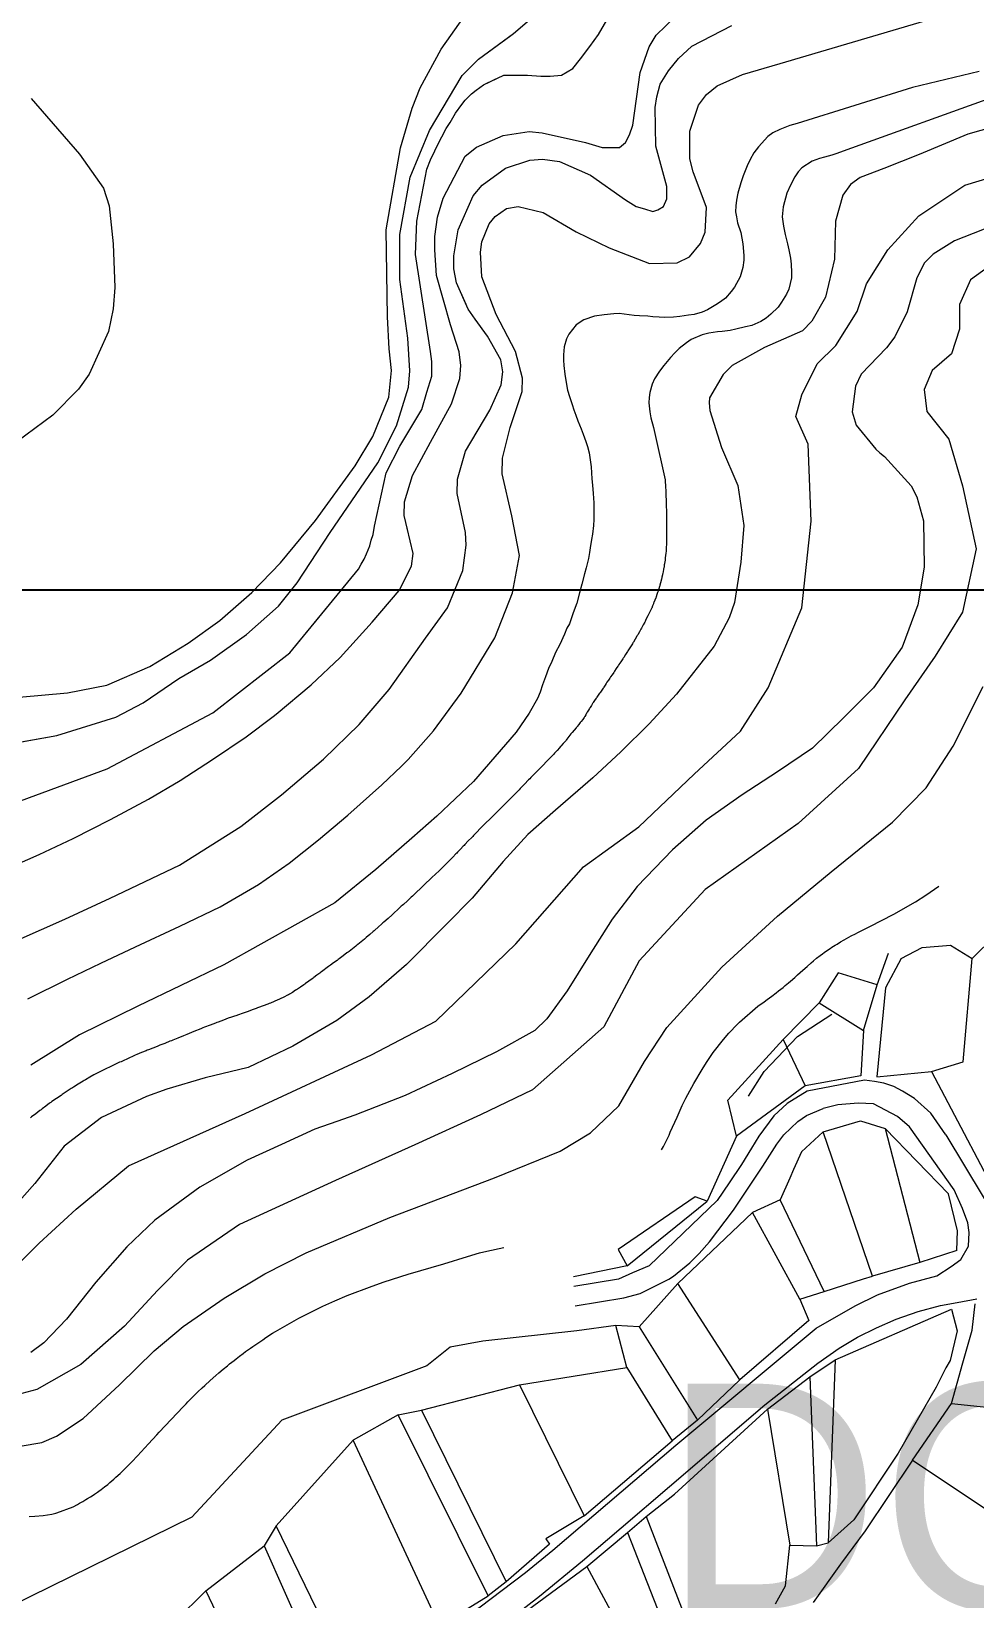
# Model space of a CAD drawing. Header units: metres. Extents: x 548946 to 557077, y 1838800 to 1845419.
# Drawn here: x 555168 to 555461.7, y 1840686 to 1841173.8 of the extents above; entities that cross this region are included whole.
import ezdxf
from ezdxf.enums import TextEntityAlignment as Align

# ---------------------------------------------------------------- set-up
doc = ezdxf.new("R2010")
doc.units = ezdxf.units.M
doc.header["$LTSCALE"] = 28
for name, color, linetype, lineweight in [('1', 7, 'Continuous', 13), ('10', 7, 'Continuous', 13), ('2', 7, 'Continuous', 13), ('22', 7, 'Continuous', 13), ('60', 7, 'Continuous', 25)]:
    doc.layers.add(name, color=color, linetype=linetype, lineweight=lineweight)
doc.layers.add('61', color=7, linetype='Continuous')

msp = doc.modelspace()

# ---------------------------------------------------------------- linework, layer by layer
at = {"layer": '1'}
for points in [[(555282.74, 1841096.62), (555282.74, 1841110.55), (555285.94, 1841128.42), (555291.96, 1841142.91), (555302.11, 1841160.03), (555307.15, 1841165.2), (555318.06, 1841173.11), (555330.37, 1841183.74)], [(555159.88, 1840912.93), (555170.48, 1840917.68), (555181.01, 1840922.65), (555192.64, 1840928.54), (555204.43, 1840934.88), (555214.32, 1840940.71), (555224.44, 1840947.19), (555234.87, 1840954.29), (555243.29, 1840960.59), (555244.17, 1840961.28), (555255.16, 1840970.39), (555264.1, 1840978.97), (555274.1, 1840989.96), (555282.55, 1840999.75), (555286.36, 1841007.32), (555286.89, 1841011.34), (555284.09, 1841023.13), (555284.14, 1841027.35), (555286.69, 1841035.61), (555292.28, 1841045.93), (555298.84, 1841057.85), (555301.37, 1841065.77), (555301.7, 1841069.83), (555301.18, 1841074.12), (555298.48, 1841082.52), (555294.14, 1841097.84), (555293.62, 1841105.86), (555293.62, 1841110), (555294.39, 1841115.95), (555296.2, 1841121.9), (555303.07, 1841134.95), (555306.61, 1841137.72), (555314.93, 1841141.44), (555322.97, 1841142.65), (555327.03, 1841142.21), (555340.56, 1841139.23), (555345.72, 1841137.68), (555349.07, 1841137.68), (555351.14, 1841137.68), (555352.94, 1841139.23), (555354.23, 1841141.56), (555355.26, 1841144.66), (555357.55, 1841161.02), (555360.35, 1841169.01), (555362.52, 1841172.59), (555371.53, 1841181.29)], [(555164.2, 1840966.65), (555179.22, 1840967.95), (555191.53, 1840970.37), (555204.88, 1840976.19), (555216.78, 1840983.37), (555226.7, 1840990.46), (555236.67, 1840999.2), (555245.6, 1841008.37), (555256.5, 1841021.54), (555268.82, 1841038.63), (555274.26, 1841047.76), (555279.24, 1841060), (555280.15, 1841068.31), (555279.38, 1841074.96), (555278.87, 1841084.92), (555278.48, 1841112.04), (555282.96, 1841137.56), (555286.51, 1841149.91), (555289.07, 1841156.23), (555295.57, 1841168.24), (555302.88, 1841178.52)], [(555164.2, 1840966.65), (555179.22, 1840967.95), (555191.53, 1840970.37), (555204.88, 1840976.19), (555216.78, 1840983.37), (555226.7, 1840990.46), (555236.67, 1840999.2), (555245.6, 1841008.37), (555256.5, 1841021.54), (555268.82, 1841038.63), (555274.26, 1841047.76), (555279.24, 1841060), (555280.15, 1841068.31), (555279.38, 1841074.96), (555278.87, 1841084.92), (555278.48, 1841112.04), (555282.96, 1841137.56), (555286.51, 1841149.91), (555289.07, 1841156.23), (555295.57, 1841168.24), (555302.88, 1841178.52)], [(555293.22, 1840956.1), (555301.76, 1840967.81), (555312.26, 1840985.06), (555317.76, 1840999.11), (555320, 1841010.64), (555317.56, 1841023.01), (555314.55, 1841036.1), (555314.68, 1841040.94), (555317.06, 1841050.51), (555320.81, 1841061.71), (555320.88, 1841065.89), (555318.72, 1841074.17), (555312.71, 1841085.67), (555308.19, 1841097.41), (555307.8, 1841105.1), (555308.19, 1841108.35), (555310.51, 1841113.86), (555312.38, 1841116.21), (555315.89, 1841118.63), (555319.58, 1841119.3), (555327.3, 1841117.42), (555337.57, 1841111.4), (555347.86, 1841106.48), (555360.47, 1841101.56), (555369.09, 1841101.82), (555372.85, 1841103.62), (555376.35, 1841107.79), (555377.74, 1841111.35), (555378.16, 1841118.95), (555374.04, 1841130.1), (555373.02, 1841134.18), (555372.99, 1841142.7), (555375.71, 1841150.82), (555378.18, 1841154.18), (555381.46, 1841156.84), (555389.39, 1841160.42), (555401.07, 1841163.78), (555458.85, 1841180.83)], [(555318.85, 1840889.82), (555339.91, 1840913.81), (555357.14, 1840926.29), (555374.37, 1840942.61), (555388.73, 1840956.05), (555397.34, 1840969.49), (555407.87, 1840994.45), (555410.74, 1841021.33), (555409.78, 1841045.33), (555405.95, 1841053.97), (555407.86, 1841060.69), (555412.65, 1841070.29), (555418.39, 1841076.05), (555425.1, 1841086.61), (555427.97, 1841095.25), (555434.67, 1841105.81), (555444.24, 1841116.37), (555458.6, 1841125.97), (555477.75, 1841131.73), (555593.57, 1841173.01), (555620.38, 1841180.69)], [(555282.74, 1841096.62), (555282.74, 1841110.55), (555285.94, 1841128.42), (555291.96, 1841142.91), (555302.11, 1841160.03), (555307.15, 1841165.2), (555317.22, 1841172.5)], [(555297.58, 1840994.42), (555302.28, 1841006), (555303.39, 1841013.9), (555303.16, 1841017.84), (555300.54, 1841029.98), (555300.62, 1841034.48), (555303.15, 1841043.19), (555310.7, 1841055.92), (555314.22, 1841063.85), (555314.78, 1841067.89), (555314.2, 1841071.63), (555309.98, 1841078.91), (555306.16, 1841084.22), (555303.98, 1841087.32), (555300.39, 1841095.52), (555299.57, 1841099.91), (555299.5, 1841103.99), (555300.88, 1841112.07), (555305.51, 1841122.58), (555308.35, 1841125.97), (555315.58, 1841131.21), (555323.14, 1841133.73), (555327.11, 1841134.02), (555332.37, 1841133.28), (555342.04, 1841129.05), (555352.94, 1841121.38), (555356.29, 1841119.31), (555358.87, 1841118.54), (555361.45, 1841117.76), (555363, 1841118.28), (555364.81, 1841119.31), (555365.84, 1841121.64), (555365.84, 1841123.97), (555365.84, 1841125.52), (555362.42, 1841138.07), (555362.23, 1841150.09), (555362.74, 1841153.45), (555363.77, 1841157.33), (555366.35, 1841161.47), (555369.45, 1841165.35), (555373.58, 1841169.23), (555386.05, 1841175.63)], [(555463.08, 1841161.36), (555442.3, 1841156.29), (555406.36, 1841145.09), (555404.12, 1841144.49), (555401.01, 1841143.26), (555398.88, 1841142.2), (555397.23, 1841141.05), (555394.37, 1841137.85), (555392.92, 1841135.99), (555391.81, 1841133.95), (555390.85, 1841131.99), (555389.55, 1841128.88), (555388.88, 1841126.7), (555387.92, 1841123.42), (555387.5, 1841121.32), (555387.31, 1841119.5), (555387.23, 1841117.6), (555387.47, 1841116.11), (555387.87, 1841114.21), (555388.82, 1841111.22), (555389.47, 1841107.73), (555389.82, 1841104.09), (555389.75, 1841102.56), (555389.5, 1841100.32), (555389.11, 1841098.85), (555388.65, 1841097.42), (555386.85, 1841094.15), (555385.81, 1841092.81), (555384.07, 1841090.8), (555382.52, 1841089.66), (555381.12, 1841088.7), (555378.52, 1841087.16), (555376.83, 1841086.42), (555374.34, 1841085.74), (555372.53, 1841085.46), (555369.9, 1841085.08), (555367.87, 1841084.88)], [(555167.95, 1841152.86), (555182.98, 1841135.56), (555190.5, 1841125.03), (555192.26, 1841119.55), (555193.51, 1841107.73), (555194.01, 1841094.12), (555193.51, 1841087.42), (555191.99, 1841080.35), (555185.99, 1841067.11), (555182.65, 1841062.48), (555174.72, 1841054.32), (555163.44, 1841046.05)], [(555470.97, 1841144.99), (555459.52, 1841141.78), (555444.36, 1841135.51), (555433.34, 1841131.16), (555426.02, 1841128.29), (555422.97, 1841126.12), (555420.6, 1841122.87), (555418.3, 1841114.7), (555417.99, 1841102.88), (555415.26, 1841091.07), (555411.02, 1841083.57), (555408.06, 1841080.65), (555396.25, 1841075.44), (555386.21, 1841069.87), (555383.39, 1841066.99), (555379.11, 1841059.78), (555379.04, 1841058.24), (555379.19, 1841055.79), (555382.85, 1841044.25), (555387.94, 1841032.44), (555389.77, 1841020.04), (555388.87, 1841008.62), (555386.89, 1840996.05), (555385.26, 1840991.33), (555380.53, 1840982.44), (555368.89, 1840967.5), (555360.35, 1840958.32), (555351.49, 1840949.58), (555342.83, 1840941.51), (555331.22, 1840931.44), (555322.6, 1840923.85), (555314.83, 1840915.41), (555305.23, 1840904.06), (555297.23, 1840895.98), (555284.77, 1840883.37), (555273.15, 1840873.3), (555263.1, 1840866.02), (555249.39, 1840857.96), (555235.51, 1840851.38), (555222.12, 1840848.12), (555210.16, 1840844.56), (555203.85, 1840842.37), (555189.79, 1840835.77), (555178.24, 1840826.82), (555169.13, 1840815.24), (555160.3, 1840805.29)], [(555285.12, 1841018.79), (555284.09, 1841023.13), (555284.14, 1841027.35), (555286.69, 1841035.61), (555292.28, 1841045.93), (555298.84, 1841057.85), (555301.37, 1841065.77), (555301.7, 1841069.83), (555301.18, 1841074.12), (555298.48, 1841082.52), (555294.14, 1841097.84), (555293.62, 1841105.86), (555293.62, 1841110), (555294.39, 1841115.95), (555296.2, 1841121.9), (555303.07, 1841134.95), (555306.61, 1841137.72), (555308.95, 1841138.77)], [(555303.33, 1841088.81), (555300.39, 1841095.52), (555299.57, 1841099.91), (555299.5, 1841103.99), (555300.88, 1841112.07), (555305.51, 1841122.58), (555306.15, 1841123.34)], [(555470.48, 1841114.49), (555455.38, 1841108.63), (555448.7, 1841104.46), (555446.09, 1841101.73), (555443.7, 1841097.1), (555440.67, 1841086.53), (555436.85, 1841078.7), (555434.18, 1841075.32), (555426.34, 1841067.07), (555424.53, 1841063.4), (555423.54, 1841055.41), (555424.72, 1841051.24), (555430.88, 1841043.81), (555432.19, 1841042.6), (555433.54, 1841041.46), (555441.89, 1841032.35), (555443.66, 1841028.93), (555445.78, 1841021.48), (555445.95, 1841007.03), (555443.95, 1840995.32), (555439.11, 1840982.13), (555430.15, 1840969.47), (555420.87, 1840960.21), (555411.14, 1840950.69), (555400.25, 1840943.41), (555389.25, 1840936.21), (555378.05, 1840928.33), (555367.56, 1840919.04), (555356.56, 1840907.63), (555348.78, 1840897.51)], [(555472.33, 1841105.06), (555460.4, 1841096.52), (555456.99, 1841088.82), (555456.99, 1841081.13), (555454.43, 1841073.44), (555448.47, 1841068.31), (555445.91, 1841062.32), (555446.76, 1841055.49), (555453.58, 1841046.94), (555457.84, 1841032.41), (555462.11, 1841012.75), (555457.84, 1840993.09), (555449.32, 1840979.41), (555439.94, 1840965.73), (555425.45, 1840944.36), (555406.7, 1840927.27), (555377.72, 1840906.75), (555357.26, 1840884.53), (555346.18, 1840864.01), (555324.02, 1840844.35), (555307.82, 1840836.65), (555287.37, 1840827.25), (555262.65, 1840816.14), (555232.81, 1840802.46), (555216.62, 1840791.35), (555207.24, 1840781.95), (555197.01, 1840770.84), (555183.38, 1840758.87), (555169.74, 1840751.18), (555160.36, 1840748.61)], [(555146.92, 1840949.53), (555175.93, 1840954.62), (555194.29, 1840960.41), (555202.77, 1840964.81), (555213.88, 1840972.36), (555223.8, 1840978.16), (555235.01, 1840986.09), (555244.89, 1840994.95), (555250.73, 1841002.19), (555261.03, 1841017.89), (555275.87, 1841039.57), (555281.7, 1841051.08), (555285.37, 1841063.06), (555285.81, 1841068.13), (555285.19, 1841078.37), (555282.74, 1841096.62)], [(555149.54, 1840949.99), (555175.93, 1840954.62), (555194.29, 1840960.41), (555202.77, 1840964.81), (555213.88, 1840972.36), (555223.8, 1840978.16), (555235.01, 1840986.09), (555244.89, 1840994.95), (555250.73, 1841002.19), (555261.03, 1841017.89), (555275.87, 1841039.57), (555281.7, 1841051.08), (555285.37, 1841063.06), (555285.81, 1841068.13), (555285.19, 1841078.37), (555282.74, 1841096.62)], [(555367.87, 1841084.88), (555365.09, 1841084.79), (555363.4, 1841084.9), (555361.49, 1841084.98), (555359.95, 1841085.15), (555357.35, 1841085.3), (555355.65, 1841085.4), (555350.95, 1841085.97), (555349.28, 1841085.87), (555346.37, 1841085.61), (555343.32, 1841085.17), (555340.04, 1841084.08), (555337.61, 1841082.51), (555335.3, 1841079.54), (555334.64, 1841078.09), (555333.84, 1841075.62), (555333.68, 1841073.13), (555333.62, 1841071.49), (555333.72, 1841069.82), (555334.06, 1841067.13), (555334.37, 1841065.11), (555334.89, 1841062.18), (555335.51, 1841060.21), (555336.41, 1841057.64), (555336.93, 1841056.02), (555337.5, 1841054.36), (555338.14, 1841052.65), (555339.14, 1841050.09), (555339.82, 1841048.44), (555340.64, 1841046.12), (555341.14, 1841044.61), (555341.6, 1841042.67), (555342.3, 1841038.28), (555342.5, 1841034.57), (555342.71, 1841032.55), (555342.87, 1841029.99), (555343.07, 1841027.12), (555343.14, 1841025.29), (555343.13, 1841023.71), (555343.1, 1841021.87), (555342.96, 1841020.01), (555342.66, 1841017.34), (555342.35, 1841015.62), (555341.98, 1841013.1), (555341.75, 1841011.6), (555341.45, 1841009.77), (555340.71, 1841006.89), (555340.22, 1841004.94), (555339.41, 1841001.73), (555338.69, 1840999.12), (555337.77, 1840995.9), (555336.63, 1840992.86), (555335.48, 1840989.46), (555334.7, 1840988.1), (555333.94, 1840986.16), (555332.55, 1840983.04), (555331.13, 1840980.5), (555330, 1840977.73), (555329.02, 1840975.5), (555328.03, 1840972.9), (555327.13, 1840970.42), (555326.37, 1840968.12), (555325.55, 1840966.23), (555322.98, 1840961.59), (555318.95, 1840955.75), (555305.68, 1840940.36), (555294.19, 1840929.57), (555286.49, 1840922.72), (555275.24, 1840913.01), (555262.47, 1840902.6), (555227.97, 1840883.26), (555201.2, 1840870.42), (555182.98, 1840861.52), (555167.82, 1840852.09)], [(555177.27, 1841056.94), (555174.72, 1841054.32), (555163.44, 1841046.05)], [(554859.52, 1840855.73), (554872.4, 1840855.18), (554882.14, 1840855.13), (554897.69, 1840854.97), (554954.64, 1840855.19), (554983.97, 1840855.19), (555012.55, 1840855.19), (555030.78, 1840856.34), (555067.09, 1840860.98), (555084.73, 1840864), (555106.31, 1840869.57), (555126.19, 1840876.19), (555139.08, 1840880.79), (555157.45, 1840888.29), (555178.45, 1840897.5), (555192.53, 1840904), (555214.12, 1840914.33), (555233.23, 1840926.32), (555245.88, 1840936.18), (555258.91, 1840947.32), (555270.05, 1840958.07), (555279.41, 1840968.98), (555290.65, 1840984.99), (555297.58, 1840994.42)], [(555166.86, 1840872.69), (555179.22, 1840878.79), (555189.64, 1840883.85), (555200.39, 1840888.89), (555214.24, 1840895.32), (555226.76, 1840901.37), (555238.74, 1840908.29), (555248.23, 1840914.99), (555257.38, 1840922.21), (555266.57, 1840929.91), (555277.08, 1840939.27), (555283.22, 1840945.14), (555285.29, 1840947.22), (555293.22, 1840956.1)], [(555364.13, 1840825.69), (555364.75, 1840826.74), (555366.51, 1840830.28), (555366.89, 1840831.18), (555369.02, 1840835.91), (555370.64, 1840839.48), (555371.79, 1840841.82), (555374.23, 1840846.41), (555376.79, 1840850.76), (555378.14, 1840852.89), (555380.29, 1840856.02), (555383.43, 1840860.1), (555385.11, 1840862.05), (555387.78, 1840864.83), (555388.45, 1840865.47), (555394.16, 1840870.41), (555396.09, 1840871.79), (555397.05, 1840872.49), (555398.49, 1840873.55), (555399.9, 1840874.62), (555400.61, 1840875.16), (555402, 1840876.27), (555402.69, 1840876.83), (555403.71, 1840877.69), (555404.36, 1840878.25), (555405.65, 1840879.39), (555406.5, 1840880.15), (555408.2, 1840881.69), (555409.49, 1840882.83), (555410.78, 1840883.96), (555411.44, 1840884.51), (555412.44, 1840885.33), (555413.57, 1840886.2), (555414.33, 1840886.77), (555414.85, 1840887.15), (555415.89, 1840887.88), (555416.68, 1840888.41), (555417.21, 1840888.76), (555418.28, 1840889.45), (555418.82, 1840889.78), (555419.91, 1840890.44), (555421, 1840891.08), (555421.74, 1840891.5), (555423.23, 1840892.31), (555424.53, 1840892.99), (555425.27, 1840893.38), (555429.06, 1840895.2), (555436.51, 1840899.09), (555443.2, 1840902.95), (555446.48, 1840905.01), (555450.52, 1840907.79)], [(555348.78, 1840897.51), (555341.6, 1840886.24), (555334.77, 1840875.19), (555328.49, 1840866.51), (555324.71, 1840862.86), (555312.81, 1840856.21), (555298.96, 1840849.45), (555284.37, 1840842.6), (555268.67, 1840836.47), (555263.08, 1840834.55), (555256.24, 1840832.11), (555245.9, 1840827.41), (555235.21, 1840822.49), (555220.41, 1840814.13), (555206.39, 1840803.79), (555197.76, 1840795.54), (555188.11, 1840784.56), (555178.9, 1840773.06), (555171.93, 1840765.66), (555167.88, 1840762.68)], [(554868.92, 1840772.7), (554912.96, 1840767.9), (554964.66, 1840760.22), (555011.56, 1840761.18), (555055.6, 1840766.94), (555080.49, 1840771.74), (555097.72, 1840772.7), (555115.91, 1840772.7), (555133.14, 1840774.62), (555151.33, 1840780.38), (555161.86, 1840788.06), (555170.47, 1840796.7), (555181.96, 1840807.26), (555198.23, 1840820.7), (555234.61, 1840837.02), (555273.86, 1840855.26), (555293.96, 1840865.82), (555318.85, 1840889.82)], [(555391.21, 1840842.46), (555396.14, 1840850.1), (555406.52, 1840861.02), (555417.24, 1840867.98)], [(555236.95, 1840764.53), (555238.47, 1840765.59), (555240.01, 1840766.62), (555241.04, 1840767.3), (555243.11, 1840768.64), (555243.98, 1840769.19), (555251.27, 1840773.33), (555258.7, 1840777.03), (555262.48, 1840778.74), (555266.33, 1840780.36), (555274.14, 1840783.34), (555277.84, 1840784.63), (555285.3, 1840787.03), (555296.37, 1840790.3), (555303.82, 1840792.57), (555307.56, 1840793.63), (555309.79, 1840794.2), (555315.08, 1840795.31)], [(555167.29, 1840711.6), (555169.07, 1840711.67), (555171.72, 1840711.91), (555174.35, 1840712.35), (555175.64, 1840712.65), (555175.91, 1840712.72), (555180.98, 1840714.63), (555182.34, 1840715.35), (555183.01, 1840715.72), (555184.01, 1840716.29), (555185, 1840716.87), (555185.49, 1840717.17), (555186.45, 1840717.78), (555186.93, 1840718.09), (555187.64, 1840718.56), (555188.58, 1840719.21), (555189.05, 1840719.54), (555189.74, 1840720.05), (555190.76, 1840720.82), (555191.76, 1840721.62), (555192.42, 1840722.16), (555193.71, 1840723.27), (555194.35, 1840723.84), (555195.6, 1840725), (555196.84, 1840726.19), (555197.65, 1840726.99), (555199.25, 1840728.62), (555201.02, 1840730.48), (555202.18, 1840731.73), (555204.49, 1840734.25), (555207.09, 1840737.08), (555207.78, 1840737.82), (555215.24, 1840745.77), (555216.15, 1840746.72), (555216.76, 1840747.34), (555218, 1840748.58), (555218.62, 1840749.19), (555219.87, 1840750.41), (555221.14, 1840751.61), (555221.99, 1840752.41), (555223.71, 1840753.97), (555225.47, 1840755.52), (555226.35, 1840756.29), (555227.69, 1840757.43), (555229.04, 1840758.55), (555229.72, 1840759.1), (555231.1, 1840760.19), (555231.79, 1840760.73), (555232.83, 1840761.53), (555233.94, 1840762.37), (555234.69, 1840762.92), (555236.19, 1840764), (555236.95, 1840764.53)]]:
    msp.add_lwpolyline(points, dxfattribs=at)
at = {"layer": '10'}
for p, q in [((555431.26, 1840877.04), (555434.83, 1840886.98)), ((555427.03, 1840862.89), (555431.26, 1840877.04)), ((555413.29, 1840871.44), (555402.02, 1840860.1)), ((555413.29, 1840871.44), (555427.03, 1840862.89)), ((555402.02, 1840860.1), (555408.91, 1840845.63)), ((555408.91, 1840845.63), (555387.47, 1840829.94)), ((555429.9, 1840786.43), (555414.48, 1840831.38)), ((555433.85, 1840832.35), (555444.59, 1840790.69)), ((555387.47, 1840829.94), (555378.35, 1840809.79)), ((555353.5, 1840789.64), (555378.35, 1840809.79)), ((555392.48, 1840806.19), (555369.22, 1840784.08)), ((555407.21, 1840779.27), (555392.48, 1840806.19)), ((555456.15, 1840794.38), (555444.59, 1840790.69)), ((555353.5, 1840789.64), (555336.73, 1840786.17)), ((555444.59, 1840790.69), (555429.9, 1840786.43)), ((555369.22, 1840784.08), (555357.24, 1840770.68)), ((555388.6, 1840754.2), (555369.22, 1840784.08)), ((555407.21, 1840779.27), (555414.83, 1840781.65)), ((555418.21, 1840760.35), (555454.41, 1840776.11)), ((555349.96, 1840771.01), (555337.82, 1840769.37)), ((555357.24, 1840770.68), (555349.96, 1840771.01)), ((555353.38, 1840758.01), (555349.96, 1840771.01)), ((555353.38, 1840758.01), (555367.5, 1840735.12)), ((555410.37, 1840755.07), (555418.21, 1840760.35)), ((555418.21, 1840760.35), (555416.07, 1840703.42)), ((555320, 1840752.59), (555340.1, 1840711.86)), ((555397.21, 1840745.04), (555410.37, 1840755.07)), ((555410.37, 1840755.07), (555412.4, 1840702.53)), ((555282.18, 1840743.23), (555268.16, 1840735.37)), ((555397.21, 1840745.04), (555404.12, 1840702.74)), ((555442.33, 1840729.16), (555454.5, 1840746.74)), ((555454.5, 1840746.74), (555481.61, 1840743.88)), ((555375.34, 1840741.59), (555367.5, 1840735.12)), ((555268.16, 1840735.37), (555244.25, 1840708.7)), ((555295.08, 1840677.6), (555268.16, 1840735.37)), ((555340.1, 1840711.86), (555367.5, 1840735.12)), ((555442.33, 1840729.16), (555470.27, 1840710.63)), ((555244.25, 1840708.7), (555240.46, 1840702.44)), ((555267.16, 1840661.47), (555244.25, 1840708.7)), ((555353.54, 1840706.63), (555359.44, 1840711.58)), ((555359.44, 1840711.58), (555379.13, 1840660.62)), ((555340.9, 1840696.02), (555353.54, 1840706.63)), ((555353.54, 1840706.63), (555373.78, 1840655.12)), ((555222.36, 1840688.45), (555240.46, 1840702.44)), ((555404.12, 1840702.74), (555412.4, 1840702.53)), ((555412.4, 1840702.53), (555416.07, 1840703.42)), ((555318.56, 1840679.56), (555340.9, 1840696.02)), ((555340.9, 1840696.02), (555363.53, 1840654.1)), ((555315.83, 1840691.32), (555310.2, 1840686.92)), ((555222.36, 1840688.45), (555241.34, 1840648.58)), ((555295.08, 1840677.6), (555310.2, 1840686.92))]:
    msp.add_line(p, q, dxfattribs=at)
for points in [[(555460.87, 1840885.26), (555489.18, 1840913.17), (555504.94, 1840948.41), (555511.4, 1840965.91), (555513.71, 1840966.84), (555525.23, 1840967.76)], [(555438.74, 1840885.3), (555445.33, 1840888.7), (555454.15, 1840889.46), (555460.87, 1840885.26)], [(555438.74, 1840885.3), (555433.92, 1840876.18), (555431.23, 1840848.45), (555448.26, 1840850.12)], [(555448.26, 1840850.12), (555458.05, 1840853.11), (555460.87, 1840885.26)], [(555431.26, 1840877.04), (555419.14, 1840880.81), (555413.29, 1840871.44)], [(555387.47, 1840829.94), (555384.86, 1840841.22), (555402.02, 1840860.1)], [(555427.03, 1840862.89), (555426.24, 1840848.72), (555408.91, 1840845.63)], [(555448.26, 1840850.12), (555472.57, 1840803.86), (555480.71, 1840796.65)], [(555414.48, 1840831.38), (555407.71, 1840825.11), (555405.3, 1840819.63)], [(555414.48, 1840831.38), (555426.1, 1840834.76), (555433.85, 1840832.35)], [(555456.15, 1840794.38), (555456.28, 1840800.54), (555453.56, 1840812.06), (555433.85, 1840832.35)], [(555405.3, 1840819.63), (555404.1, 1840816.92), (555401.13, 1840810.19)], [(555378.35, 1840809.79), (555374.68, 1840811.07), (555350.71, 1840794.7), (555353.5, 1840789.64)], [(555414.83, 1840781.65), (555401.13, 1840810.19), (555392.48, 1840806.19)], [(555414.83, 1840781.65), (555427.04, 1840785.6), (555429.9, 1840786.43)], [(555407.21, 1840779.27), (555409.99, 1840772.66), (555388.6, 1840754.2)], [(555454.5, 1840746.74), (555457.95, 1840759.4), (555460.9, 1840769.63), (555461.82, 1840777.82)], [(555454.41, 1840776.11), (555456.23, 1840769.37), (555454.07, 1840760.18), (555452.67, 1840757.87), (555449.66, 1840751.82), (555437.83, 1840731.34), (555424.06, 1840710.57), (555416.07, 1840703.42)], [(555337.82, 1840769.37), (555308.57, 1840766.22), (555298.42, 1840764.35), (555291.15, 1840758.54), (555245.99, 1840741.55), (555217.92, 1840711.36), (555142.27, 1840674.26), (555129.91, 1840677.86)], [(555357.24, 1840770.68), (555375.34, 1840741.59), (555388.6, 1840754.2)], [(555289.49, 1840744.69), (555320, 1840752.59), (555353.38, 1840758.01)], [(555310.2, 1840686.92), (555282.18, 1840743.23), (555289.49, 1840744.69), (555315.83, 1840691.32)], [(555359.44, 1840711.58), (555368.24, 1840718.58), (555397.21, 1840745.04)], [(555442.33, 1840729.16), (555427.59, 1840707.15), (555419.88, 1840696.8), (555411.39, 1840684.81)], [(555340.1, 1840711.86), (555328.13, 1840704.68), (555329.26, 1840703.02), (555315.83, 1840691.32)], [(555240.46, 1840702.44), (555260.07, 1840658.34), (555267.16, 1840661.47), (555295.08, 1840677.6)], [(555399.64, 1840684.39), (555402.72, 1840690.02), (555404.12, 1840702.74)], [(555171.09, 1840654.35), (555194.9, 1840663.95), (555203.39, 1840669.76), (555222.36, 1840688.45)]]:
    msp.add_lwpolyline(points, dxfattribs=at)
at = {"layer": '2'}
for points in [[(555224.47, 1840961.71), (555248.47, 1840980.43), (555269.8, 1841006.43), (555270.71, 1841007.97), (555271.56, 1841009.54), (555272.36, 1841011.17), (555273.36, 1841013.66), (555273.82, 1841015.45), (555274.39, 1841017.26), (555274.86, 1841019.79), (555278.44, 1841036.43), (555282.72, 1841044.71), (555289.58, 1841056.17), (555291.11, 1841061.53), (555292.64, 1841066.51), (555292.64, 1841071.1), (555292.26, 1841074.16), (555287.55, 1841104.33), (555287.98, 1841114.7), (555291.11, 1841130.88), (555292.27, 1841133.81), (555293.65, 1841136.67), (555294.43, 1841138.4), (555297.15, 1841143.57), (555298.33, 1841145.46), (555300.08, 1841148.31), (555302, 1841151.02), (555303.09, 1841152.42), (555305.06, 1841154.35), (555306.43, 1841155.52), (555308.71, 1841157.12), (555315.06, 1841160.21), (555318.01, 1841160.21), (555322.43, 1841160.21), (555326.56, 1841159.91), (555329.51, 1841159.91), (555333.05, 1841160.21), (555336.59, 1841162.27), (555338.95, 1841165.22), (555341.9, 1841169.05), (555344.55, 1841172.88), (555347.2, 1841177.31)], [(555536.13, 1841173.97), (555485.41, 1841159.18), (555481.75, 1841157.95), (555478.11, 1841156.75), (555477.12, 1841156.43), (555476.13, 1841156.11), (555472.6, 1841155.01), (555469.18, 1841153.96), (555420.73, 1841136.52), (555418.77, 1841135.8), (555417.16, 1841135.29), (555414.87, 1841134.63), (555413.34, 1841134.23), (555411.03, 1841133.41), (555407.81, 1841131.33), (555406.7, 1841130.14), (555405.64, 1841128.53), (555404.38, 1841125.96), (555403.17, 1841123.44), (555402.02, 1841119.19), (555401.78, 1841116.11), (555402.14, 1841113.21), (555402.69, 1841110.54), (555403.42, 1841107.64)], [(555250.34, 1840982.71), (555269.8, 1841006.43), (555270.71, 1841007.97), (555271.56, 1841009.54), (555272.36, 1841011.17), (555273.36, 1841013.66), (555273.82, 1841015.45), (555274.39, 1841017.26), (555274.86, 1841019.79), (555278.44, 1841036.43), (555282.72, 1841044.71), (555289.58, 1841056.17), (555291.11, 1841061.53), (555292.64, 1841066.51), (555292.64, 1841071.1), (555292.26, 1841074.16), (555287.55, 1841104.33), (555287.98, 1841114.7), (555291.11, 1841130.88), (555292.27, 1841133.81), (555293.65, 1841136.67), (555294.43, 1841138.4), (555297.15, 1841143.57), (555298.33, 1841145.46), (555300.08, 1841148.31), (555302, 1841151.02), (555303.09, 1841152.42), (555305.06, 1841154.35), (555306.43, 1841155.52), (555308.71, 1841157.12), (555312.63, 1841159.03)], [(555403.42, 1841107.64), (555403.8, 1841105.84), (555404.29, 1841103.22), (555404.52, 1841101.36), (555404.68, 1841098.8), (555404.68, 1841097.12), (555403.81, 1841093.59), (555403.06, 1841092.02), (555401.52, 1841089.57), (555400.46, 1841087.96), (555398.21, 1841085.79), (555396.74, 1841084.5), (555395.07, 1841083.55), (555392.33, 1841082.31), (555390.35, 1841081.8), (555387.32, 1841081.16), (555385.59, 1841080.73), (555383.1, 1841080.42), (555381.59, 1841080.29), (555378.86, 1841079.89), (555376.87, 1841079.38), (555373.37, 1841077.89), (555371.97, 1841076.92), (555369.68, 1841075.06), (555368.31, 1841073.78), (555366.97, 1841072.3), (555364.92, 1841069.78), (555363.56, 1841068.03), (555361.97, 1841065.63), (555361.22, 1841064.06), (555360.49, 1841061.44), (555360.28, 1841059.84), (555360.22, 1841058.2), (555360.51, 1841055.45), (555360.9, 1841053.55), (555361.65, 1841050.54), (555362.09, 1841048.7), (555365.26, 1841034.23), (555365.43, 1841031.8), (555365.47, 1841031.03), (555365.5, 1841030.22), (555365.62, 1841026.93), (555365.69, 1841023.66), (555365.71, 1841022.85), (555365.72, 1841022.1), (555365.74, 1841019.74), (555365.73, 1841017.68), (555365.73, 1841017.12), (555365.72, 1841016.55), (555365.68, 1841014.54), (555365.63, 1841012.82), (555365.61, 1841012.45), (555365.59, 1841012.12), (555365.53, 1841011.32), (555365.46, 1841010.81), (555365.44, 1841010.67), (555365.42, 1841010.54), (555365.36, 1841010.04), (555365.3, 1841009.54), (555365.28, 1841009.39), (555365.26, 1841009.25), (555365.18, 1841008.72), (555365.1, 1841008.17), (555365.07, 1841008.02), (555365.05, 1841007.87), (555364.96, 1841007.31), (555364.86, 1841006.72), (555364.83, 1841006.56), (555364.8, 1841006.38), (555364.67, 1841005.74), (555364.54, 1841005.06), (555364.5, 1841004.87), (555364.46, 1841004.68), (555364.3, 1841003.98), (555364.13, 1841003.27), (555364.08, 1841003.07), (555364.03, 1841002.87), (555363.86, 1841002.15), (555363.67, 1841001.42), (555363.62, 1841001.21), (555363.56, 1841001.01), (555363.33, 1841000.27), (555363.1, 1840999.55), (555363.03, 1840999.36), (555362.97, 1840999.17), (555362.76, 1840998.51), (555362.54, 1840997.86), (555362.47, 1840997.67), (555362.39, 1840997.48), (555362.1, 1840996.76), (555361.8, 1840996.05), (555361.72, 1840995.86), (555361.64, 1840995.67), (555361.39, 1840995.02), (555361.11, 1840994.35), (555361.02, 1840994.16), (555360.92, 1840993.95), (555360.52, 1840993.17), (555360.11, 1840992.37), (555360, 1840992.15), (555359.9, 1840991.94)], [(555359.9, 1840991.94), (555359.54, 1840991.18), (555359.18, 1840990.42), (555359.07, 1840990.2), (555358.96, 1840989.98), (555358.51, 1840989.14), (555358.04, 1840988.28), (555357.9, 1840988.04), (555357.77, 1840987.8), (555357.27, 1840986.92), (555356.77, 1840986.03), (555356.63, 1840985.79), (555356.48, 1840985.54), (555355.97, 1840984.64), (555355.43, 1840983.72), (555355.27, 1840983.47), (555355.11, 1840983.2), (555354.51, 1840982.24), (555353.9, 1840981.29), (555353.74, 1840981.03), (555353.57, 1840980.77), (555352.99, 1840979.87), (555352.42, 1840978.98), (555352.26, 1840978.73), (555352.1, 1840978.48), (555351.51, 1840977.6), (555350.93, 1840976.73), (555350.78, 1840976.5), (555350.62, 1840976.27), (555350.08, 1840975.48), (555349.56, 1840974.72), (555349.42, 1840974.52), (555349.29, 1840974.31), (555348.81, 1840973.6), (555348.34, 1840972.92), (555348.22, 1840972.73), (555348.09, 1840972.54), (555347.63, 1840971.88), (555347.2, 1840971.24), (555347.08, 1840971.06), (555346.97, 1840970.89), (555346.59, 1840970.3), (555346.21, 1840969.71), (555346.1, 1840969.55), (555345.99, 1840969.38), (555345.57, 1840968.77), (555345.14, 1840968.15), (555345.03, 1840967.98), (555344.91, 1840967.81), (555344.5, 1840967.21), (555344.07, 1840966.59), (555343.95, 1840966.41), (555343.83, 1840966.24), (555343.36, 1840965.58), (555342.92, 1840964.94), (555342.8, 1840964.76), (555342.69, 1840964.59), (555342.34, 1840964.01), (555342, 1840963.43), (555341.9, 1840963.27), (555341.8, 1840963.11), (555341.41, 1840962.51), (555341.03, 1840961.92), (555340.94, 1840961.77), (555340.85, 1840961.62), (555340.57, 1840961.1), (555340.27, 1840960.59), (555340.17, 1840960.43), (555340.07, 1840960.28), (555339.63, 1840959.69), (555339.16, 1840959.07), (555339.03, 1840958.9), (555338.9, 1840958.73), (555338.45, 1840958.11), (555337.96, 1840957.45), (555337.8, 1840957.26), (555337.64, 1840957.07), (555337.01, 1840956.34), (555336.35, 1840955.57), (555336.17, 1840955.35), (555335.99, 1840955.14), (555335.37, 1840954.33), (555334.73, 1840953.5), (555334.54, 1840953.27), (555334.34, 1840953.04), (555333.59, 1840952.19), (555332.82, 1840951.34), (555332.6, 1840951.1), (555332.39, 1840950.86), (555331.65, 1840949.99), (555330.9, 1840949.13), (555330.69, 1840948.9), (555330.47, 1840948.68), (555329.69, 1840947.89), (555328.84, 1840947.06), (555328.59, 1840946.8), (555328.33, 1840946.53), (555327.33, 1840945.49), (555326.28, 1840944.38), (555325.99, 1840944.08), (555325.69, 1840943.78)], [(555206.26, 1840763.15), (555215.24, 1840770.78), (555228.03, 1840779.58), (555240.67, 1840787.15), (555253.52, 1840793.71), (555279.55, 1840804.7), (555312.17, 1840817.04), (555332.67, 1840825.29), (555342.05, 1840830.97), (555350.85, 1840839.42), (555358.87, 1840853.22), (555365.88, 1840863.79), (555382.99, 1840882.61), (555400.29, 1840898.41), (555417.01, 1840912.2), (555436.08, 1840927.71), (555446.52, 1840938.39), (555454.92, 1840951.32), (555464.33, 1840969.92)], [(555162.7, 1840933.63), (555191.58, 1840944.33), (555224.47, 1840961.71)], [(555325.69, 1840943.78), (555324.62, 1840942.71), (555323.49, 1840941.57), (555323.16, 1840941.23), (555322.81, 1840940.88), (555321.51, 1840939.52), (555320.21, 1840938.15), (555319.87, 1840937.8), (555319.54, 1840937.46), (555318.4, 1840936.3), (555315.34, 1840933.23), (555314.09, 1840931.98), (555313.76, 1840931.65), (555313.45, 1840931.34), (555312.37, 1840930.29), (555311.32, 1840929.26), (555311.02, 1840928.97), (555310.71, 1840928.66), (555309.53, 1840927.51), (555308.36, 1840926.34), (555308.05, 1840926.02), (555307.74, 1840925.71), (555306.7, 1840924.63), (555305.68, 1840923.56), (555305.39, 1840923.26), (555305.1, 1840922.95), (555304.02, 1840921.85), (555302.97, 1840920.77), (555302.7, 1840920.48), (555302.44, 1840920.2), (555301.55, 1840919.25), (555300.68, 1840918.32), (555300.43, 1840918.06), (555300.18, 1840917.8), (555299.23, 1840916.84), (555298.24, 1840915.85), (555297.96, 1840915.57), (555297.68, 1840915.29), (555296.62, 1840914.25), (555295.54, 1840913.19), (555295.23, 1840912.9), (555294.93, 1840912.6), (555293.82, 1840911.54), (555292.68, 1840910.46), (555292.35, 1840910.15), (555292.02, 1840909.84), (555290.81, 1840908.7), (555289.62, 1840907.57), (555289.31, 1840907.28), (555289, 1840906.99), (555287.97, 1840905.99), (555286.92, 1840904.99), (555286.61, 1840904.7), (555286.29, 1840904.4), (555285.05, 1840903.25), (555283.81, 1840902.11), (555283.48, 1840901.8), (555283.17, 1840901.51), (555282.08, 1840900.51), (555280.99, 1840899.5), (555280.67, 1840899.21), (555280.34, 1840898.91), (555279.05, 1840897.76), (555277.77, 1840896.63), (555277.43, 1840896.33), (555277.11, 1840896.04), (555276.01, 1840895.06), (555274.97, 1840894.14), (555274.68, 1840893.88), (555274.39, 1840893.63), (555273.34, 1840892.71), (555272.28, 1840891.81), (555271.99, 1840891.57), (555271.7, 1840891.32), (555270.66, 1840890.47), (555269.62, 1840889.62), (555269.34, 1840889.39), (555269.05, 1840889.16), (555268, 1840888.33), (555266.9, 1840887.48), (555266.58, 1840887.24), (555266.26, 1840886.99), (555265.02, 1840886.07), (555263.79, 1840885.16), (555263.47, 1840884.93), (555263.16, 1840884.7), (555262.11, 1840883.92), (555261.08, 1840883.17), (555260.79, 1840882.96), (555260.5, 1840882.74), (555258.34, 1840881.14), (555258.06, 1840880.93), (555257.79, 1840880.73), (555256.87, 1840880.05), (555255.96, 1840879.38), (555255.69, 1840879.19), (555255.42, 1840878.99), (555254.41, 1840878.24), (555253.37, 1840877.48), (555253.09, 1840877.27), (555252.81, 1840877.08)], [(555252.81, 1840877.08), (555251.8, 1840876.38), (555250.81, 1840875.73), (555250.54, 1840875.55), (555250.27, 1840875.37), (555249.31, 1840874.74), (555248.32, 1840874.13), (555248.03, 1840873.97), (555247.73, 1840873.81), (555246.59, 1840873.24), (555245.41, 1840872.7), (555245.08, 1840872.56), (555244.76, 1840872.41), (555243.62, 1840871.9), (555242.4, 1840871.4), (555242.04, 1840871.25), (555241.66, 1840871.1), (555240.21, 1840870.55), (555238.74, 1840870.01), (555238.36, 1840869.87), (555237.98, 1840869.73), (555236.72, 1840869.25), (555235.53, 1840868.81), (555235.2, 1840868.69), (555234.86, 1840868.57), (555233.66, 1840868.16), (555232.52, 1840867.78), (555232.22, 1840867.68), (555231.94, 1840867.58), (555230.98, 1840867.27), (555229.95, 1840866.92), (555229.61, 1840866.8), (555229.26, 1840866.67), (555227.79, 1840866.11), (555226.18, 1840865.49), (555225.74, 1840865.32), (555225.29, 1840865.15), (555223.66, 1840864.55), (555221.9, 1840863.87), (555221.36, 1840863.66), (555220.8, 1840863.43), (555218.61, 1840862.52), (555216.43, 1840861.61), (555215.88, 1840861.38), (555215.34, 1840861.17), (555213.61, 1840860.48), (555212.03, 1840859.86), (555211.58, 1840859.69), (555211.14, 1840859.51), (555209.54, 1840858.87), (555207.99, 1840858.25), (555207.58, 1840858.09), (555207.18, 1840857.93), (555205.8, 1840857.38), (555204.47, 1840856.85), (555204.09, 1840856.7), (555203.71, 1840856.54), (555202.31, 1840855.98), (555200.82, 1840855.35), (555200.37, 1840855.16), (555199.91, 1840854.96), (555198.14, 1840854.17), (555196.37, 1840853.37), (555195.91, 1840853.16), (555195.47, 1840852.96), (555193.98, 1840852.28), (555192.51, 1840851.6), (555192.08, 1840851.39), (555191.64, 1840851.17), (555189.96, 1840850.32), (555188.32, 1840849.46), (555187.9, 1840849.24), (555187.5, 1840849.02), (555186.17, 1840848.29), (555184.87, 1840847.54), (555184.49, 1840847.32), (555184.1, 1840847.08), (555182.61, 1840846.19), (555181.14, 1840845.27), (555180.76, 1840845.03), (555180.39, 1840844.8), (555179.17, 1840843.99), (555177.95, 1840843.17), (555177.59, 1840842.93), (555177.23, 1840842.67), (555175.82, 1840841.71), (555174.41, 1840840.73), (555174.05, 1840840.47), (555173.7, 1840840.21), (555172.53, 1840839.35), (555171.37, 1840838.47), (555171.03, 1840838.22), (555170.68, 1840837.95), (555169.35, 1840836.95), (555168.04, 1840835.95), (555167.71, 1840835.69)], [(555158.36, 1840732.42), (555171.31, 1840734.69), (555175.85, 1840736.6), (555184.15, 1840742.09), (555195.44, 1840752.6), (555206.26, 1840763.15)]]:
    msp.add_lwpolyline(points, dxfattribs=at)
at = {"layer": '22'}
for p, q in [((555452.73, 1840830.4), (555470.13, 1840801.43)), ((555350.76, 1840785.51), (555336.92, 1840783.18)), ((555337.31, 1840777.23), (555352.48, 1840779.64))]:
    msp.add_line(p, q, dxfattribs=at)
for points in [[(555452.73, 1840830.4), (555447.99, 1840837.18), (555442.94, 1840841.69), (555439.16, 1840843.97), (555436.46, 1840845.39), (555433.41, 1840846.47), (555430.44, 1840847.04), (555427.34, 1840847.37), (555409.49, 1840844.01), (555403.33, 1840840.12), (555399.11, 1840836.31), (555394.44, 1840829.95), (555392.2, 1840826.28), (555389.07, 1840821.18), (555385.24, 1840815.43), (555381.47, 1840809.98), (555360.32, 1840789.62), (555355.17, 1840787.4), (555350.76, 1840785.51)], [(555352.48, 1840779.64), (555357.51, 1840781.06), (555366.47, 1840785.45), (555367.88, 1840786.36), (555372.95, 1840790.61), (555375.94, 1840793.47), (555379.1, 1840797.08), (555386.63, 1840807), (555395.72, 1840820.67), (555400.09, 1840827.47), (555402.3, 1840830.42), (555406.59, 1840834.54), (555409.32, 1840836.36), (555414.46, 1840838.54)], [(555430.21, 1840840.04), (555425.44, 1840840.2), (555419.08, 1840839.69), (555414.46, 1840838.54)], [(555455.27, 1840813.27), (555441.33, 1840832.91), (555437.65, 1840836.1), (555430.21, 1840840.04)], [(555237.84, 1840643.6), (555241.88, 1840645.39), (555252.29, 1840650.47), (555269.64, 1840659.49), (555282.3, 1840666.65), (555299.11, 1840677.52), (555307.7, 1840683.54), (555314.56, 1840688.65), (555321.84, 1840694.24), (555330.31, 1840701.19), (555368.6, 1840733.79), (555412.34, 1840770.24), (555424.44, 1840777.14), (555431.43, 1840780.55), (555441.38, 1840784.23), (555449.85, 1840786.5), (555454.35, 1840789.4), (555457.37, 1840791.59), (555459.69, 1840795.79), (555459.92, 1840800.05), (555459.53, 1840803.02), (555457.85, 1840807.51), (555455.27, 1840813.27)], [(555396.29, 1840746.42), (555412.84, 1840759.31), (555419.48, 1840764), (555425.21, 1840767.47), (555431.11, 1840770.36), (555437.19, 1840772.98), (555444.06, 1840775.38), (555451.04, 1840777.25), (555456.26, 1840778.22), (555462.35, 1840779.31)], [(555236.92, 1840633.56), (555253.26, 1840641.2), (555262.35, 1840645.62), (555270.22, 1840649.61), (555280.19, 1840655.07), (555287.29, 1840659.32), (555296.26, 1840665), (555305.54, 1840671.43), (555317.85, 1840680.38), (555326.21, 1840686.81), (555339.59, 1840697.83), (555351.66, 1840708.07), (555366.68, 1840720.93), (555396.29, 1840746.42)]]:
    msp.add_lwpolyline(points, dxfattribs=at)
at = {"layer": '60'}
msp.add_line((549000, 1841000), (557000, 1841000), dxfattribs=at)

# ---------------------------------------------------------------- texts
at = {"layer": '61'}
msp.add_text('DC-16', height=70, dxfattribs=at).set_placement((555499.89, 1840682.95), align=Align.CENTER)

doc.saveas('drawing.dxf')
